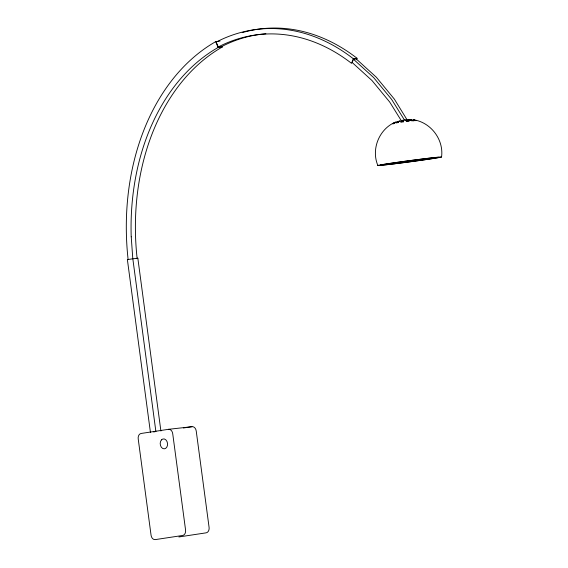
<?xml version="1.0" encoding="UTF-8"?>
<svg xmlns="http://www.w3.org/2000/svg" width="568" height="568" viewBox="0 0 568 568"><rect width="100%" height="100%" fill="white"/><g stroke="black" fill="none" stroke-linecap="round" stroke-linejoin="round"><path stroke-width="0.85" d="M353.296 58.745L351.542 63.353A207.256 152.778 83.6 0 0 218.254 46.967L216.223 42.075A212.95 156.974 83.6 0 1 353.303 58.717L357.009 58.255L356.42 59.796L357.002 58.255A213.028 157.031 83.6 0 0 242.188 32.632M352.444 61.649L353.523 59.299L356.243 58.944L376.328 77.227L394.37 99.137L407 119.699M408.001 120.125L409.485 120.125M393.702 123.54L394.959 122.794M393.589 123.313L392.779 123.859L393.397 123.682M394.703 122.972L395.576 122.269L393.773 123.199M394.22 122.936L392.971 123.703L394.37 123.157M395.775 121.957C379.282 128.688 370.904 149.064 377.848 165.465M394.44 122.816L395.001 122.511M400.014 121.247C397.096 121.495 402.321 120.544 399.283 121.268M398.466 121.311L397.841 121.516M407.157 119.699L401.2 120.508L389.719 102.055L372.019 80.557L352.089 62.437M397.756 121.424L396.812 121.737L398.48 121.275M136.292 258.468L137.846 258.234L160.9 431.027M168.426 429.33L141.191 433.455A4.906 3.614 83.6 0 0 138.216 438.943L151.06 535.212A4.906 3.614 83.6 0 0 155.348 539.6L182.591 535.475A4.906 3.614 83.6 0 0 185.566 529.987L172.722 433.718A4.906 3.614 83.6 0 0 168.426 429.33L191.948 426.696A4.906 3.614 83.6 0 1 196.237 431.084L209.081 527.352A4.906 3.614 83.6 0 1 206.106 532.841L178.87 536.959M153.552 431.943L155.107 431.708M183.436 427.981L191.948 426.696M220.043 41.073L215.705 41.67L218.105 47.471A215.137 158.635 82 0 0 131.208 236.842M218.254 46.981L221.925 46.469M218.105 47.471L222.443 46.874M137.846 258.234L132.798 258.816L131.236 236.842M410.962 119.834L411.651 119.77L408.413 119.862L411.793 119.678L410.011 119.749L411.175 119.699M413.88 120.111L413.17 120.125M414.534 120.643L414.903 120.728M414.235 120.189L415.826 120.672M412.844 119.692C430.523 121.9 443.956 139.366 441.556 157.017A32.163 0.618 -7.6 0 1 392.644 164.046A32.163 0.618 -7.6 0 1 394.909 162.661A32.163 0.618 -7.6 0 1 441.556 157.017M353.523 59.299L373.645 77.582L391.679 99.478L404.43 119.99M155.888 431.595L132.827 258.795L127.381 259.619L150.435 432.418M221.918 46.462A207.334 152.835 83.6 0 1 265.881 33.76M128.112 259.526A221.477 163.314 82 0 1 215.691 41.641M137.115 258.326A215.073 158.593 82 0 1 222.457 46.903M401.193 120.501A19.007 11.026 41.7 0 1 401.519 120.423M398.544 121.964L398.53 122.092A1.605 0.476 -21 0 1 397.99 122.589L396.052 122.88A1.605 0.369 -25.3 0 1 396.791 122.354L398.544 121.964M408.981 121.105L406.468 121.424A1.605 0.582 -3.5 0 1 406.234 121.027L408.484 120.743A1.605 0.532 2.3 0 1 408.981 121.105M410.849 120.231L410.905 120.451A1.605 0.447 7.3 0 0 411.63 120.778L413.653 120.771L410.849 120.231M403.656 120.53L401.924 120.821L403.656 120.53M405.445 120.274L407.185 120.125L405.445 120.274M413.383 119.876L416.223 120.643L413.383 119.876M403.337 121.836L400.767 122.191A1.605 0.554 -15.7 0 1 401.065 121.729L403.372 121.41A1.605 0.589 -9.7 0 1 403.337 121.836M394.029 163.818A29.543 0.568 -7.6 0 0 438.965 157.364A29.543 0.568 -7.6 0 0 396.116 162.547A29.543 0.568 -7.6 0 0 394.029 163.818M161.497 439.866A4.984 3.671 83.6 0 0 162.64 448.422A4.984 3.671 83.6 0 0 167.517 443.317A4.984 3.671 83.6 0 0 161.497 439.866"/></g></svg>
